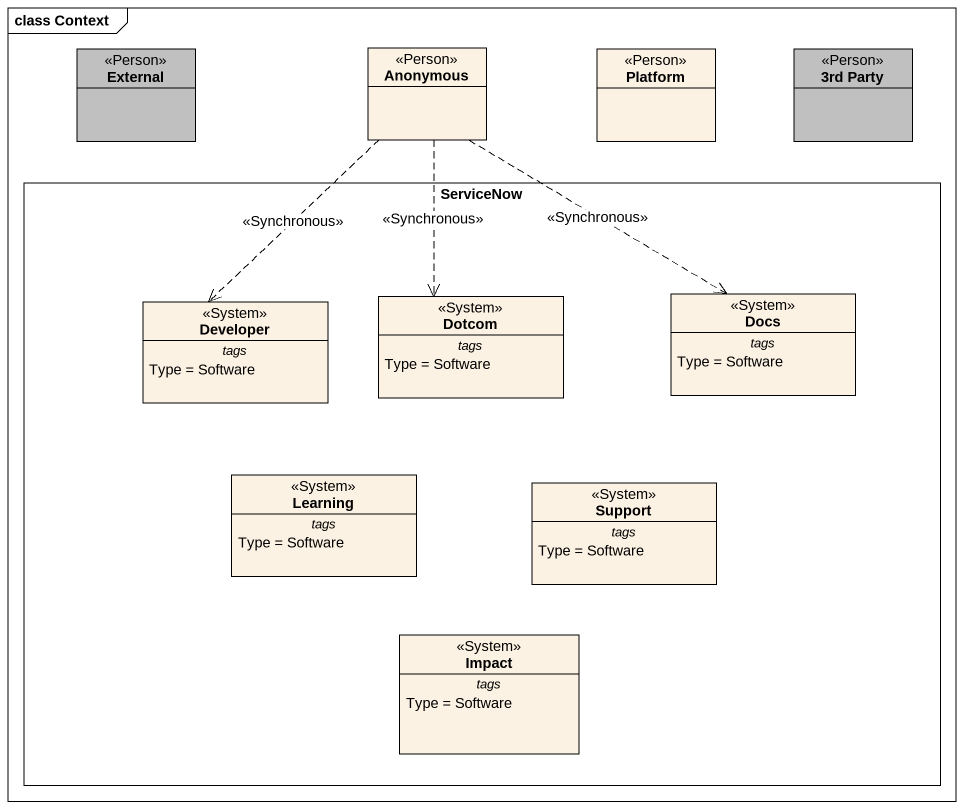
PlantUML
@startuml
mainframe class Context
hide circle
hide empty members
class External <<Person>> #C0C0C0
class Anonymous <<Person>>
class Platform <<Person>>
class "3rd Party" as c3rd_Party <<Person>> #C0C0C0
rectangle ServiceNow {
  class Developer <<System>> {
    -- tags --
    Type = Software
  }
  class Dotcom <<System>> {
    -- tags --
    Type = Software
  }
  class Docs <<System>> {
    -- tags --
    Type = Software
  }
  class Learning <<System>> {
    -- tags --
    Type = Software
  }
  class Support <<System>> {
    -- tags --
    Type = Software
  }
  class Impact <<System>> {
    -- tags --
    Type = Software
  }
}
Anonymous ..> Developer : <<Synchronous>>
Anonymous ..> Dotcom : <<Synchronous>>
Anonymous ..> Docs : <<Synchronous>>
@enduml
